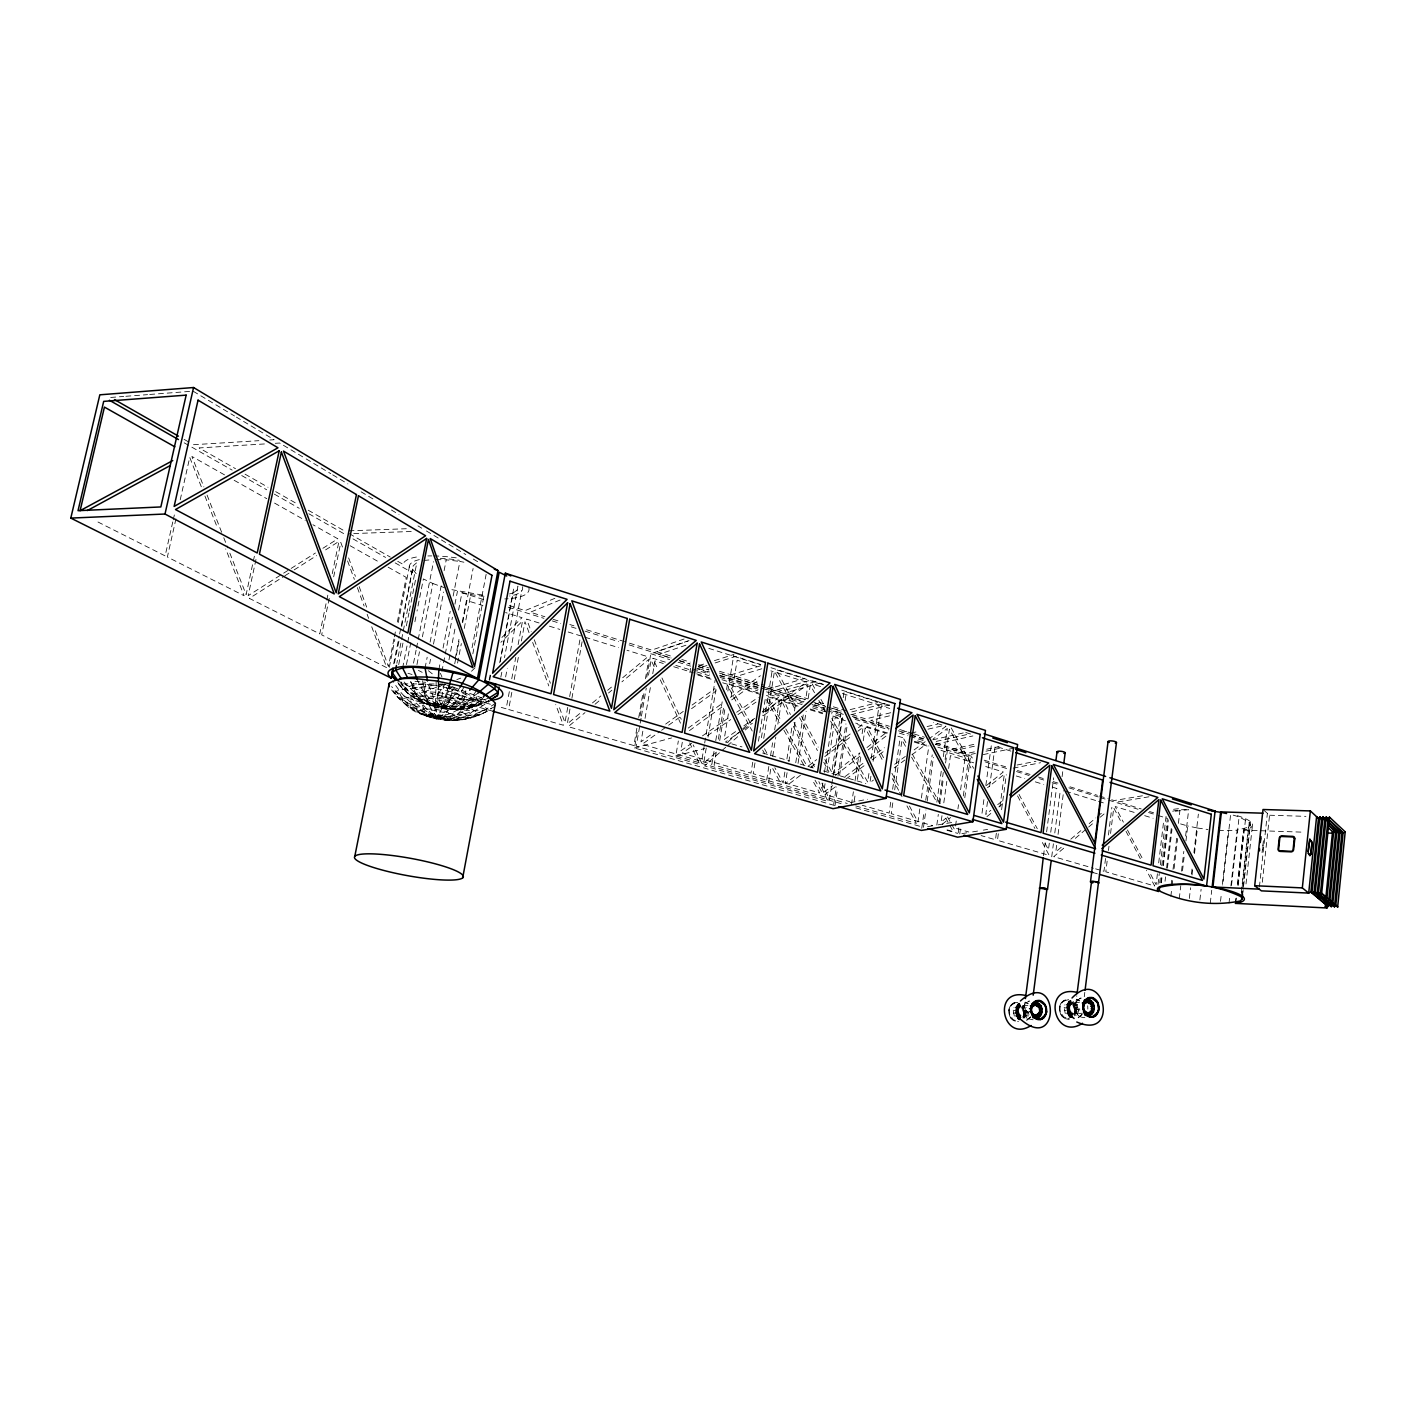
<?xml version="1.0" encoding="UTF-8"?>
<svg xmlns="http://www.w3.org/2000/svg" width="1416" height="1416" viewBox="0 0 1416 1416"><rect width="100%" height="100%" fill="white"/><g stroke="black" fill="none" stroke-linecap="round" stroke-linejoin="round"><path stroke-width="0.75" stroke-dasharray="5 3.75" d="M401.702 626.562L413.189 565.798L416.853 562.612L396.852 663.29M438.341 682.3L438.907 698.761L441.951 708.301C457.634 711.558 474.767 708.62 488.715 700.796M439.403 684.335L437.296 695.15L437.579 706.531L438.323 707.841L443.438 708.797C450.624 704.389 451.492 694.371 452.996 686.884M436.128 680.866C436.305 693.451 433.172 707.699 439.314 719.24C455.209 722.443 472.501 719.487 486.555 711.452L486.962 708.69C462.395 690.654 424.393 682.477 395.188 691.521L395.223 694.371C406.764 707.911 423.154 717.204 440.801 719.7L444.341 716.567L448.341 708.425L434.694 705.876L435.685 718.744C452.854 721.806 471.085 720.125 486.555 711.452M1259.408 886.982L1267.391 813.333M1262.329 882.203L1269.568 815.227L1263.001 809.51M1241.089 896.717L1249.266 822.377L1239.106 816.89L1230.628 814.395L1222.698 885.053M1242.274 896.151L1250.47 821.722M1242.611 894.646L1250.275 824.979L1249.266 822.377M1246.009 883.938L1252.47 825.139M1263.426 840.715L1262.045 852.644M1263.143 844.91L1262.311 851.936M1229 903.249L1229.955 894.646M1230.911 886.044L1237.142 830.13L1248.452 827.21L1250.275 824.979M1231.513 885.283L1239.106 816.89M1235.336 903.373L1236.044 896.912M1237.478 883.991L1243.443 830.13A44.409 10.071 6.5 0 0 1234.132 814.749M1235.849 902.381L1236.327 898.063M1237.743 885.106L1243.956 828.98M1238.203 885.442L1245.478 819.634M1241.283 892.257L1248.452 827.21M1210.273 903.107L1211.724 890.275M1220.521 901.355L1221.477 892.788M1222.433 884.204L1228.451 830.608L1237.142 830.13M1199.883 899.974L1201.104 889.301M1181.528 871.159L1183.829 851.388M1185.617 836.024L1188.679 809.669L1173.28 811.474M1179.263 898.611L1180.767 885.797M1182.502 870.84L1184.484 853.742M1185.971 840.927L1187.723 825.971L1179.369 823.563M1191.44 873.991L1192.183 867.583M1193.918 852.609L1198.361 814.111M1189.334 898.452L1190.555 887.779M1192.042 874.964L1193.015 866.433M1194.502 853.618L1197.44 828.006L1187.723 825.971M1158.005 884.292L1159.297 873.477M1160.323 864.822L1166.218 815.067M1159.722 882.929L1160.447 876.15M1161.757 865.707L1167.368 818.36L1156.89 815.12M1160.855 882.788L1161.633 876.274M1162.925 865.424L1168.306 819.829M1161.315 882.805L1162.093 876.345M1163.35 865.565L1168.448 822.501M1165.049 881.248L1165.563 876.893M1166.589 868.167L1171.475 826.732M1167.421 868.114L1171.97 829.493M1171.227 884.646L1171.74 880.274M1173.032 869.336L1176.873 836.502M1178.413 823.369L1179.953 810.235M1170.855 896.328L1171.846 887.761M1172.112 885.62L1172.855 879.194M1174.112 868.504L1177.616 838.538M1157.403 873.796L1156.111 884.681L1149.969 872.964M1158.695 862.893L1163.616 821.51M1079.877 1010.05L1075.151 1008.9L1076.797 995.767M1084.267 996.74L1084.798 992.368M1105.542 858.468L1103.949 871.265L1095.577 868.84M1108.445 835.033L1111.879 807.315M1107.135 861.158L1105.825 871.813L1154.659 885.991L1146.482 870.38M1108.463 850.503L1108.994 846.237M1110.569 833.458L1113.737 807.881L1121.932 823.51M1043.504 855.707L1045.203 842.715M1046.619 831.9L1053.663 777.773M1028.388 1012.652L1023.733 1011.537L1025.149 1000.723M1049.309 843.175L1048.46 849.759L1043.38 840.201M1050.743 832.219L1056.442 788.393M1051.716 856.804L1053.398 843.812M1054.796 832.98L1060.124 791.845M1062.088 776.676L1062.938 770.18M1056.637 845.334L1055.787 851.901L1062.478 846.237M1058.053 834.396L1063.717 790.641M996.351 833.192L995.466 839.759L981.129 835.582M999.908 806.943L1004.351 774.145L987.554 787.685M998.333 833.776L997.448 840.325L1049.185 855.352L1041.025 840.007M1001.59 809.722L1006.316 774.747M982.014 813.244L984.085 798.27M985.837 785.42L991.696 742.621M987.518 801.598L985.784 814.395L990.881 810.235M989.572 786.659L995.112 746.126L1011.608 751.33M955.535 825.988L956.437 819.599M957.924 808.943L958.508 804.695M960.597 789.774L965.057 757.808L939.693 749.949M958.19 832.838L959.092 826.342M963.322 795.969L969.057 754.763L975.394 753.436M959.747 833.971L960.632 827.581M964.792 797.757L970.403 757.277M936.861 802.164L941.463 769.667M943.304 756.657L947.304 728.479L933.144 739.01M938.985 802.801L943.268 772.463M945.109 759.472L949.41 729.151L971.872 769.631M936.808 825.103L938.312 814.395M939.835 803.686L943.463 777.986M945.587 762.994L947.41 750.144L975.005 744.161M941.994 815.687L941.074 822.112L946.118 818.041M943.799 802.819L946.826 781.366M948.632 768.499L950.455 755.631L973.695 762.817M919.834 808.89L917.957 821.953L908.576 804.43M921.391 798.005L928.878 745.772M921.745 828.271L924.205 810.996M925.745 800.199L932.224 754.852M923.48 827.351L925.976 809.864M927.215 801.12L933.463 757.401M890.717 802.235L889.142 813.067L862.22 805.279M892.629 789.243L899.921 739.382M892.806 802.854L891.23 813.687L932.595 825.652M894.7 789.845L901.992 740.037L906.258 747.666M868.946 773.472L867.672 782.021L831.794 718.567M871.176 758.516L879.124 705.115L841.493 693.221M870.893 776.287L869.937 782.676L873.477 780.057M873.106 761.33L881.371 705.823L889.708 708.46M851.441 804.677L853.388 791.774M854.999 781.03L859.211 753.064M862.114 733.718L863.087 727.258L857.866 731.258M854.202 800.996L855.494 792.394M857.423 779.49L861.3 753.701M863.229 740.798L865.158 727.913L882.929 761.047M842.52 717.558L834.077 772.977L860.025 752.905M845.122 700.513L846.432 691.981L889.425 705.611M833.688 804.359L836.343 786.96M837.989 776.092L845.936 723.877M834.998 805.598L837.617 788.411M839.564 775.508L847.405 723.93M822.838 783.048L821.528 791.579L815.014 780.181M824.466 772.375L832.98 716.921M825.05 783.685L823.74 792.217L832.661 785.668M827.015 770.906L835.175 717.593L845.405 720.762M840.927 712.602L831.812 772.322L824.484 758.781M843.21 697.681L844.184 691.274M831.44 786.5L829.457 799.544L821.28 781.738M831.776 784.322L842.042 716.974L831.528 713.717M784.871 772.056L783.154 782.96L774.835 767.72M786.924 758.976L792.075 726.266M794.482 710.991L795.509 704.46L766.463 695.451M787.084 772.693L785.367 783.597L795.81 775.614M788.8 761.808L795.314 720.39M795.757 762.764L803.244 714.938M798.04 763.436L806.182 711.275M808.235 698.247L810.271 685.202L814.536 692.76M768.835 766.445L766.109 783.614L704.584 765.914L725.735 747.241M770.552 755.702L772.605 742.816M774.658 729.93L779.437 699.876L763.171 714.23M770.693 769.224L768.304 784.252L827.935 801.421L818.855 781.632M772.729 756.356L775.809 737.028M777.844 724.16L781.597 700.548L787.969 714.39M752.746 762.233L750.993 773.101L682.14 753.17L692.955 745.701M754.976 762.888L753.224 773.738L819.74 792.995L812.129 779.667M758.463 741.205L762.64 715.168M762.994 712.991L765.419 697.805L779.543 722.549M761.401 737.718L772.198 670.458M763.72 738.409L774.481 671.184L795.438 709.929M728.373 713.841L724.142 739.577L736.692 730.833M731.187 696.672L737.17 660.21L760.321 667.538M704.336 745.205L701.433 762.605L693.167 744.887M704.69 743.028L715.168 679.892M706.23 748.037L703.699 763.259L716.726 751.79M708.035 737.152L715.965 689.291M714 751.436L711.859 764.375L642.209 744.25L659.821 731.559M715.77 740.639L722.178 701.823M716.248 752.091L714.124 765.029L781.402 784.464L772.039 767.295M718.39 739.152L724.072 704.655M726.55 689.557L727.258 685.255L752.25 731.045M719.717 740.568L725.381 706.124M727.859 691.043L733.877 654.44L713.275 661.024M841.069 803.598L675.804 755.949L678.335 740.975M689.875 672.529L690.601 668.246M682.3 742.25L680.848 750.799L691.645 743.347M834.29 805.403L634.492 748.002L637.837 728.709M640.067 715.859L644.51 690.141M646.74 677.29L650.811 653.732L687.999 641.112M641.059 718.248L636.209 746.232L699.805 764.534L689.698 742.869M641.43 716.089L646.262 688.105M648.493 675.202L651.095 660.121L655.697 669.98M642.829 731.187L640.988 741.842L653.325 732.957M645.041 718.408L650.546 686.459M652.758 673.68L654.953 660.9L663.308 663.485M636.864 728.32L633.872 745.559L568.205 726.656L584.985 712.637M638.722 717.558L642.829 693.875M645.43 678.795L648.793 659.413L621.925 681.822M567.727 707.38L564.984 722.567L558.842 706M569.675 696.548L580.241 638.032M569.975 709.009L567.285 723.912L580.719 712.708M571.887 698.354L582.649 638.722M509.335 691.645L506.131 708.779L497.795 706.389M511.742 678.813L515.743 657.396M518.132 644.545L522.539 620.987L500.892 642.315M511.813 692.371L508.627 709.505L563.391 725.258L555.709 704.566M514.22 679.538L518.999 653.856M521.389 641.023L524.982 621.748L529.602 634.173M499.724 662.812L514.185 585.976M500.22 661.573L513.123 592.985L517.265 589.994L517.92 586.153L504.485 657.644M500.821 677.131L501.884 671.874M505.636 676.954L507.247 668.334M510.468 651.095L521.778 590.773M441.951 708.301C453.97 710.903 467.245 709.416 476.112 699.964L476.944 695.628M489.157 679.91L490.379 673.467M489.706 680.3L490.927 673.91M472.059 647.802L486.13 574.347M417.401 679.68C423.384 696.938 449.385 722.691 464.129 699.345L465.793 690.672M472.838 653.838L484.024 595.34L451.916 589.693M492.874 711.239L441.845 696.619L443.934 685.804M448.961 659.838L455.244 627.394M458.589 610.084L461.952 592.773L472.413 594.808A57.171 15.93 11.5 0 0 484.431 596.295M455.191 658.883L458.961 639.395M462.289 622.084L466.466 600.437L482.927 605.535M454.731 663.75L455.987 657.254M456.412 655.095L459.333 639.926M462.678 622.615L473.103 568.489M457.58 663.077L461.333 643.59M464.253 628.438L470.926 593.782M449.491 684.406L444.093 699.734L439.349 707.823C430.446 708.23 425.384 699.61 424.163 691.858L425.844 683.167M429.668 663.644L430.517 659.307M433.491 644.121L443.668 592.03M438.836 669.715L440.535 661.06M443.049 648.068L450.217 611.234M453.155 596.083L459.899 561.426L463.899 562.205M441.916 671.326L444.854 656.174M445.279 653.997L452.43 617.181M454.943 604.19L457.474 591.18M413.525 663.148L416.092 650.192M416.516 648.032L417.791 641.554M418.216 639.395L433.526 561.656M439.349 707.823C427.544 706.566 416.534 699.486 412.339 688.017L413.596 681.609M416.959 664.547L419.472 651.767M422.411 636.828L432.889 583.516L423.384 578.949L417.03 611.057M425.048 668.033L427.172 657.219M430.128 642.067L441.155 585.799M444.111 570.648L446.235 559.833L459.899 561.426M398.692 664.617L402.958 643.112M406.374 625.89L408.941 612.986M409.366 610.845L415.773 578.56M402.622 668.033L407.312 644.369M407.737 642.227L409.012 635.766M406.445 664.6L411.525 638.899M414.906 621.766L416.605 613.199M393.949 638.97L388.444 666.564L374.178 627.607M394.374 636.846L395.648 630.474M397.347 621.978L406.233 577.392L387.524 566.825M389.311 667.29L394.834 639.59M398.232 622.527L409.72 564.966M393.683 663.821L399.188 636.12M399.613 633.996L413.189 565.798M394.409 663.184L398.923 641.147M327.804 595.18L319.768 633.89L249.358 598.366L282.952 577.002M332.247 573.675L338.937 541.408L324.016 550.895M329.238 598.313L321.68 634.846L386.727 667.679L371.665 626.615M333.68 576.825L340.796 542.452L343.061 548.611M254.384 556.24L246.119 594.596L228.578 549.904M255.977 559.462L248.189 595.658L281.802 574.33M172.77 521.938L165.123 555.886L95.138 520.575M173.248 519.814L174.681 513.442M175.938 518.858L167.371 557.019L244.101 595.729L225.71 548.93M180.221 499.795L189.744 457.386L201.745 487.9M450.394 683.556L443.456 705.593L436.712 718.762C417.738 714.425 400.25 703.186 389.311 686.672M1023.095 1017.254L1024.016 1010.227L1022.706 1006.776M1075.93 1013.608L1076.673 1007.679L1073.806 1002.687L1073.151 1004.245L1075.346 1008.015L1074.779 1012.546L1075.93 1013.608L1074.195 1015.838M1074.302 1014.883L1075.222 1007.502L1071.629 1001.218M1065.274 1013.591L1064.106 1007.572L1064.974 1004.723M1022.087 1007.006L1024.246 1010.67L1023.68 1015.06L1024.812 1016.104L1023.095 1018.263M1023.325 1017.325L1024.405 1013.856L1023.025 1006.723M1024.812 1016.104L1025.556 1010.351L1022.741 1005.484M1014.316 1016.086L1013.183 1010.245L1014.051 1007.484M1033.061 1019.803L1027.025 1018.476L1024.777 1015.785L1023.325 1008.475L1024.405 1005.041A10.178 8.089 85.6 0 1 1029.308 1000.97M1027.113 1018.334C1022.547 1014.422 1022.122 1006.67 1026.582 1002.493L1029.343 1001.147M464.041 687.025C456.943 699.115 449.385 715.239 434.216 718.142C423.154 716.691 413.631 709.292 409.684 698.778L392.993 690.548C404.392 707.628 428.039 708.478 446.305 713.08C461.244 714.478 478.732 718.815 491.547 708.442M1023.485 1006.935L1024.423 1005.395M460.2 687.114C454.501 695.521 447.686 705.611 436.854 707.204C421.809 703.504 407.861 695.592 397.949 683.45C406.799 693.008 417.437 701.54 430.34 704.726M397.436 680.724L412.339 688.017L437.296 695.15L445.013 684.034L464.129 699.345L486.077 699.522C476.555 706.85 464.377 710.584 452.412 708.85M1081.966 1014.405L1077.187 1018.529M1030.547 1016.883L1025.857 1021.042M1023.733 1011.537L1028.175 1011.626M1082.09 1014.511L1077.222 1018.688M1030.671 1016.989L1025.821 1020.865M1074.549 1013.413L1076.178 1008.103L1072.797 1004.015M1023.396 1015.909L1025.007 1010.758L1021.679 1006.776M476.112 691.008C459.404 718.762 424.605 726.408 402.215 701.203L402.215 698.885L391.613 686.601M494.892 706.442C485.122 712.744 472.555 710.212 461.581 710.071L453.828 717.753L449.81 719.7L434.96 717.399L427.703 715.593L425.119 712.407L421.526 702.584L409.684 698.778M1075.151 1008.9L1079.824 1008.971M1074.532 1005.891L1075.576 1004.829M1023.449 1008.599L1024.476 1007.572M454.501 688.017L449.863 692.583L495.724 705.788M471.51 671.255L476.148 666.688M449.35 689.185L452.447 686.14M501.919 637.448L522.026 617.677L505.565 612.562M484.307 696.566C468.183 712.921 442.146 723.594 420.18 713.115L410.144 707.026L410.18 705.274L402.215 698.885C426.34 691.61 457.457 698.283 477.829 713.009L477.511 715.257C461.775 720.903 444.907 719.222 428.871 715.93L418.87 711.735L418.906 710.549C431.508 706.92 447.509 710.336 458.182 717.877L458.076 719.027L453.97 720.425L441.827 719.558C425.172 712.071 414.959 695.539 409.932 678.565M727.364 745.807L738.745 735.771M745.259 730.019L751.772 724.284M728.125 741.754L741.152 730.267M742.763 728.833L754.162 718.797M762.304 711.629L778.588 697.292L766.003 693.38M1070.815 839.157L1080.833 830.679M1089.169 823.599L1095.842 817.935M1097.524 816.519L1104.197 810.872M1063.699 848.219L1053.734 856.68L1093.488 868.22M1075.328 838.343L1086.957 828.466M1088.621 827.05L1093.612 822.82M1100.25 817.191L1105.241 812.961M592.472 702.92L600.88 695.929M607.588 690.318L612.632 686.123M622.704 677.733L647.909 656.741L626.969 650.245M595.074 704.23L601.782 698.637M608.491 693.026L611.854 690.229M986.952 816.625L992.05 812.465M998.846 806.908L1003.944 802.748M997.696 804.677L1002.793 800.518M473.581 710.708C446.659 734.993 407.082 706.336 392.816 680.742M986.474 785.508L1003.289 771.968L984.262 766.091M942.224 824.289L950.632 817.51M442.889 684.016L402.622 683.857C415.861 706.141 457.315 710.814 480.095 704.336L480.396 702.035L478.148 699.327L466.554 693.38C449.368 712.921 421.083 707.699 404.923 690.265L404.941 687.893L400.728 683.486M866.946 747.56L885.974 732.833M835.245 775.402L861.211 755.294M868.132 749.931L887.177 735.17M807.987 766.286L816.678 759.631M825.386 752.976L851.476 733.01M858.432 727.7L861.919 725.027L855.707 723.098M800.429 775.26L786.517 785.933L847.264 803.474M810.872 767.26L816.094 763.259M824.802 756.604L850.892 736.603M492.325 699.415L475.546 710.336L456.961 716.496L438.022 717.434L428.251 714.638L434.446 713.965L442.128 715.399L448.076 718.319L445.969 719.611L428.251 714.638L410.18 705.274C428.729 699.805 452.465 704.885 468.165 716.089L467.97 717.806L465.811 719.098C437.155 725.169 410.339 704.779 399.878 679.114M894.7 764.321L905.302 756.445M914.152 749.878L926.524 740.692M928.294 739.382L945.977 726.266L933.48 722.302M894.186 767.932L904.824 760.056M911.904 754.781L926.064 744.267M845.14 776.517L862.964 763.419M870.097 758.18L884.363 747.719M835.422 786.818L824.962 794.5L849.795 801.686M845.883 779.119L865.052 765.029M872.026 759.896L884.239 750.923M688.229 728.09L723.417 702.548M730.461 697.433L760.374 675.715M689.468 730.603L724.673 705.009M731.718 699.893L759.879 679.415M478.059 693.026C462.731 704.867 440.978 710.867 422.853 702.159L412.853 696.07L412.888 694.283L404.941 687.893C424.304 679.751 447.191 688.034 466.554 693.38M661.591 730.284L666.865 726.479M668.635 725.204L680.972 716.319M691.539 708.69L716.213 690.902M665.662 724.089L683.273 711.398M692.088 705.062L714.991 688.583M743.86 725.842L754.622 718.355M763.578 712.124L806.607 682.176L770.835 670.865M741.612 730.762L725.47 742.019L742.002 746.905M743.418 729.505L752.392 723.257M763.153 715.753L808.005 684.494L805.633 699.716L761.454 686.14M707.363 735.736L730.78 719.54M737.984 714.567L756.002 702.106M702.442 735.895L729.452 717.257M736.639 712.283L758.25 697.38M483.546 710.301L469.528 717.947L453.828 717.753L434.553 714.744L409.72 706.814L399.949 694.672M495.423 703.239C479.104 715.257 458.076 720.461 438.022 717.434C427.278 707.876 424.517 692.707 422.322 679.167M284.811 575.816L292.28 571.073M294.156 569.887L316.547 555.638M283.678 573.144L289.271 569.586M291.147 568.418L315.432 553.019M322.901 548.275L337.84 538.806L312.918 524.734M481.617 697.362C466.607 705.911 448.412 708.779 431.544 704.956L421.561 700.761L421.596 699.557C434.146 695.805 450.217 699.256 460.802 706.885L460.678 708.071C437.969 712.46 414.693 695.61 401.047 678.299M1065.752 1000.262L1063.08 1001.608A9.133 7.168 85.4 0 0 1060.212 1011.112L1063.646 1016.971L1069.275 1018.387M1081.063 998.174L1078.249 999.572C1072.726 1004.599 1074.443 1015.166 1081.736 1017.502M1014.953 1003.148L1012.316 1004.44A8.868 7.062 85.7 0 0 1009.466 1013.679L1012.829 1019.361L1015.538 1020.724M1065.487 999.855C1056.991 1002.528 1057.894 1016.44 1066.159 1018.847L1069.222 1018.883M1014.706 1002.74C1004.935 1005.537 1008.157 1022.954 1018.476 1021.378M489.529 697.734L470.767 705.115L460.802 706.885L440.677 706.442L430.924 703.646L437.119 702.938L444.783 704.371L450.713 707.327L448.589 708.655L430.924 703.646L412.888 694.283C431.349 688.636 455.209 693.769 470.767 705.115L470.555 706.867L468.395 708.177C445.686 712.637 422.481 701.026 410.41 681.716M554.86 598.349L525.141 610.579L508.309 605.322M560.134 600.012L530.327 612.208L544.877 616.739M424.163 691.858L445.013 684.034L450.908 697.716L464.129 699.345M456.837 679.591L460.784 678.105M684.087 639.023L651.696 650.103L624.385 641.572M689.061 640.581L656.582 651.625L673.361 656.865M685.946 645.2L658.705 654.387L671.219 658.281M698.849 665.609L705.026 663.644M706.973 665.52L696.778 668.759L709.15 672.618M715.133 662.936L735.541 656.475L760.746 664.476M760.534 665.803L727.594 675.857L719.24 673.255M761.808 668.759L732.904 677.503L760.321 686.052M766.941 689.327L804.854 678.459L769.154 667.131M815.368 681.627L782.464 690.92L765.684 685.68M820.006 683.096L787.03 692.353L808.076 698.92M634.492 748.002L671.591 737.948M509.495 593.959L513.123 592.985M850.184 709.646L877.637 702.584M675.804 755.949L704.602 748.568M851.83 711.912L885.69 703.256M850.786 714.797L890.168 704.796M1075.346 1008.015L1076.673 1007.679M890.753 712.708L865.778 718.921L851.016 714.319M1024.246 1010.67L1025.556 1010.351M889.496 715.841L870.734 720.461L889.354 726.266M901.673 732.497L908.028 731.01M927.073 726.55L937.658 724.072M911.054 733.116L919.55 731.134M928.029 729.169L942.879 725.718M932.772 739.807L964.792 732.603M936.224 741.418L968.332 734.231M935.339 744.285L972.88 735.948M974.35 746.25L953.711 750.71L974.031 757.011M974.314 751.861L968.137 753.17L935.427 742.993M986.704 749.223L999.094 746.604M985.943 751.206L1002.847 747.63M983.253 754.586L1015.361 747.86M1064.23 1010.67L1065.929 1010.316M1013.29 1013.254L1014.953 1012.9M1017.06 765.029L1035.999 761.259M1013.237 768.127L1040.618 762.711M850.149 802.642L856.627 801.368M858.786 800.943L867.442 799.244M927.657 826.643L936.011 825.209M938.1 824.855L952.72 822.342M1142.429 795.792L1114.162 800.536L1107.861 798.571M1148.96 796.801L1118.481 801.881L1141.225 808.943M961.889 833.635L970.473 832.219M972.615 831.882L981.182 830.484M983.323 830.13L987.607 829.422M412.339 688.017L442.836 684.3M423.933 560.453L431.951 559.692M110.713 397.454L123.723 396.462M125.882 396.285L147.547 394.639M149.724 394.462L193.054 391.152L234.543 416.003M193.496 444.712L258.88 440.677M269.783 440.004L274.138 439.721L236.419 417.136M264.42 443.951L199.125 447.934L235.499 468.696M275.288 443.296L279.642 443.031L304.281 457.793M1023.91 1005.537L1027.874 1005.325M1079.435 1002.493L1073.116 1002.829A5.434 4.266 85.4 0 1 1077.806 1007.891A5.434 4.266 85.4 0 1 1074.018 1013.661L1082.443 1013.254M1028.724 1015.856L1022.777 1016.157A5.275 4.195 85.6 0 0 1026.547 1011.236A5.275 4.195 85.6 0 0 1023.025 1005.732M349.009 530.823L406.304 528.734M353.77 533.549L413.189 531.425M1017.856 1002.563L1014.776 1002.581C1006.44 1005.148 1007.112 1018.847 1015.307 1021.184M1068.691 999.661L1062.708 1001.13C1056.301 1006.688 1060.106 1020.299 1069.381 1019.06M1084.886 1017.396C1077.063 1018.547 1072.885 1008.475 1076.16 1002.298A10.496 8.213 85.3 0 1 1081.01 997.997M1218.503 830.395L1228.451 830.608M436.004 559.568L446.235 559.833M1269.568 815.227L1305.924 816.359M1243.443 830.13L1304.189 832.219M414.994 681.379L425.72 682.335M445.102 707.947L461.581 710.071M1197.44 828.006L1207.937 829.51M437.296 695.15L450.908 697.716M441.845 696.619L452.447 698.619A57.791 13.576 11 0 0 485.936 700.867M1013.183 1010.245L1014.883 1010.617M1064.106 1007.572L1065.841 1007.944M421.526 702.584L437.579 706.531M1024.334 1012.953L1025.68 1013.343M407.932 673.29L412.056 674.476M947.092 829.847L953.287 831.635L949.021 824.006M947.074 830.307L957.658 833.369M1093.099 872.557L1097.329 873.778M855.653 805.899L916.347 823.422L906.948 805.881M855.884 807.863L921.568 826.802M956.561 828.449L968.845 832.024M1075.434 1010.369L1076.797 1010.776M762.675 753.011L789.544 760.941M800.146 764.074L814.996 768.445M823.475 770.959L865.849 783.473M673.733 666.724L694.583 673.184M696.672 673.839L711.275 678.352M758.162 692.884L729.098 683.875L751.967 725.806M810.129 708.991L822.554 712.832M832.927 716.053L843.281 719.257M887.549 732.975L866.875 726.567L883.549 757.719M897.868 736.178L906.151 738.727M914.417 741.294L924.754 744.497M697.929 675.096L712.372 679.574M722.673 682.76L761.843 694.884M798.111 706.124L767.348 696.601L781.437 721.293M810.412 709.929L822.731 713.735M857.689 724.567L886.345 733.435M914.329 742.108L927.02 746.037M1016.316 775.986L1024.759 778.605M1035.308 781.862L1043.769 784.464M1052.212 787.084L1060.071 789.509M1065.752 791.261L1096.515 800.766M1098.568 801.403L1106.763 803.934M1134.145 812.395L1115.188 806.536L1123.366 822.165M1144.659 815.651L1153.084 818.253M461.952 592.773L485.069 599.995M508.202 607.199L543.939 618.332M552.346 620.951L560.754 623.589M571.268 626.863L577.073 628.669M584.967 631.129L618.58 641.607M629.093 644.882L671.113 657.98M679.521 660.599L690.017 663.874M698.424 666.494L708.92 669.768M719.434 673.043L759.348 685.486M813.97 702.531L824.484 705.805M832.874 708.425L841.281 711.044M679.574 660.883L690.017 664.139M698.354 666.741L708.797 669.998M762.428 686.707L804.607 699.858M815.156 703.15L825.705 706.425M827.811 707.097L840.467 711.027M899.691 729.488L912.099 733.364M914.17 734.001L924.506 737.223M650.811 653.732L669.697 659.608M678.087 662.21L690.672 666.139M699.079 668.741L709.558 672.016M720.054 675.273L759.914 687.698M762.02 688.335L803.987 701.398M814.483 704.672L824.962 707.929M827.068 708.584L841.759 713.168M852.255 716.425L887.92 727.523M898.417 730.798L908.895 734.054M911.001 734.709L923.586 738.639M719.47 675.821L758.657 688.017M803.704 702.017L770.339 691.645L810.465 680.229L822.979 684.193M812.041 704.619L824.555 708.513M832.891 711.097L843.317 714.337M853.742 717.593L889.177 728.603M910.913 735.364L923.161 739.187M692.707 668.901L709.593 674.14M720.142 677.414L758.109 689.22M766.552 691.84L802.412 702.991M812.961 706.265L825.616 710.195M827.723 710.85L842.485 715.434M855.14 719.363L888.894 729.86M899.443 733.134L907.886 735.754M909.992 736.409L924.754 740.993M935.303 744.285L969.057 754.763M984.191 760.18L1006.546 767.118M1017.431 770.499L1030.052 774.41M1038.459 777.03L1044.778 778.995M1053.185 781.597L1059.487 783.561M1070 786.818L1097.347 795.314M1099.436 795.969L1105.754 797.934M1149.509 811.51L1153.633 812.802M539.071 622.969L526.61 619.093L531.212 631.518M549.461 626.191L559.851 629.412M568.17 631.996L580.649 635.855M585.127 637.253L618.597 647.643M665.325 662.139L652.776 658.245L657.36 668.087M675.786 665.378L694.619 671.219M696.707 671.874L709.257 675.768M721.965 679.715L757.613 690.778M802.093 704.584L783.154 698.707L790.411 714.514M812.607 707.841L829.422 713.062M917.568 740.887L925.692 743.4M937.888 747.188L972.544 757.932M985.111 761.843L1008.157 768.976M1016.529 771.578L1029.096 775.472M1039.574 778.729L1043.769 780.021M1052.141 782.623L1058.425 784.57M1068.903 787.827L1098.232 796.925M1100.321 797.58L1138.039 809.262M1148.518 812.519L1154.801 814.466M553.178 619.341L561.497 621.925M569.798 624.527L573.958 625.819M586.56 629.766L622.279 640.917M681.751 659.484L690.141 662.104M698.53 664.724L709.027 667.998M719.523 671.273L763.578 685.025M818.607 702.194L824.909 704.177M833.334 706.796L845.954 710.744M841.759 690.158L889.761 705.38M708.814 648.369L760.569 664.777M823.634 684.76L776.357 669.768L796.235 706.531M820.59 686.601L812.218 683.963L815.474 689.716M965.765 732.514L974.066 735.152M432.889 583.516L444.518 587.693M453.226 687.132L481.971 697.964M418.393 670.388L422.198 672.335M446.96 685.025L476.112 699.964M1025.166 1002.121L1028.122 1003.643M1076.461 999.2L1079.47 1000.776M1025.219 1002.298L1028.034 1003.785M1076.514 999.377L1079.381 1000.917M224.542 474.873L191.903 456.448L203.869 486.927M234.153 480.29L266.792 498.697M274.58 503.105L305.254 520.415M350.106 545.726L380.054 562.612M184.08 439.349L189.726 442.571M245.056 474.165L268.031 487.263M275.678 491.635L296.74 503.654M308.228 510.22L344.584 530.982M349.363 533.708L390.285 557.072M397.737 561.32L403.312 564.506L403.312 563.48A63.685 17.753 11.5 0 1 419.579 556.559M184.204 442.836L189.956 446.111M191.886 447.191L232.153 470.112M241.747 475.581L266.668 489.759M274.332 494.131L299.272 508.309M308.865 513.778L345.292 534.505M352.973 538.876L385.577 557.426M395.153 562.895L412.41 572.719L409.684 569.214A57.171 15.93 11.5 0 1 421.136 559.267M306.175 458.926L330.795 473.67M332.689 474.82L347.858 483.9M361.115 491.83L374.373 499.777M391.418 510.008L399.011 514.539M417.95 525.885L421.738 528.168M426.393 530.947L465.811 554.576M473.333 559.072L478.962 562.453M428.375 670.706L433.367 674.706M1021.697 1007.608L1023.662 1012.794M1072.744 1004.864L1074.762 1010.21M413.136 569.763L416.623 574.259M397.843 682.53C410.038 696.867 431.597 698.07 448.89 702.336C461.97 703.31 477.033 707.38 489.104 700.548C474.201 707.929 456.908 709.859 440.677 706.442L433.862 698.141L428.499 685.008M1023.803 1016.635L1024.848 1018.104M1074.974 1014.157L1076.054 1015.661M785.774 728.886L807.439 766.888M783.898 730.178L804.536 766.339M820.926 699.345L825.263 707.026M818.82 700.318L825.227 711.664M830.572 721.098L864.787 781.579M903.762 738.833L905.904 742.639M912.293 754.073L940.012 803.598M947.481 816.926L950.685 822.643M951.747 824.537L954.95 830.254M911.603 757.206L936.188 801.102M945.817 818.289L947.941 822.094M951.216 727.913L973.624 768.322M764.445 748.657L767.56 754.374M762.675 750.108L764.746 753.932M801.474 716.213L818.2 747.17M799.633 717.682L817.457 750.604M823.74 762.233L828.98 771.932M892.328 778.588L898.594 790.287M899.638 792.234L902.771 798.075M891.903 773.278L899.195 786.907M1019.024 794.376L1037.291 828.749M1017.538 795.863L1034.901 828.484M1127.472 829.988L1142.801 859.282M1126.021 831.316L1140.34 858.662M661.962 677.945L681.238 719.293M660.298 679.822L680.512 723.169M794.057 722.425L814.926 767.897M793.42 726.266L812.483 767.791M440.394 673.29L441.934 676.883M207.055 495.051L222.985 535.69M223.781 537.726L227.781 547.868M204.931 496.043L216.931 526.557M1073.629 1004.015L1075.08 1011.29M532.664 642.457L548.806 685.928M1027.91 1011.75L1028.954 1014.546M534.292 639.784L550.399 683.238M348.637 557.904L355.398 576.347M359.151 586.613L366.656 607.11M347.575 560.931L354.354 579.392M357.363 587.605L364.142 606.083M367.151 614.296L368.656 618.403M1087.718 1005.767L1087.842 1009.095M1172.678 811.209A44.392 10.071 6.5 0 1 1187.688 809.439M1173.545 809.315A48.799 11.062 6.5 0 1 1179.085 808.66M1073.523 1004.263A9.133 7.168 85.4 0 1 1074.886 1011.183M1022.6 1007.024A8.868 7.062 85.7 0 1 1022.936 1017.007M522.504 586.684A57.171 15.93 11.5 0 1 509.583 596.012M528.858 587.693A63.702 17.753 11.5 0 1 504.751 598.915M440.323 558.329A57.171 15.93 11.5 0 1 459.457 560.293M427.88 555.957A63.685 17.753 11.5 0 1 431.809 555.904M433.862 555.922A63.685 17.753 11.5 0 1 458.749 558.223M1073.257 1001.342L1072.903 1003.218L1074.638 1004.174L1075.594 1002.581L1073.257 1001.342M1078.585 1010.67L1077.788 1013.52L1076.266 1012.475L1076.921 1010.298L1078.585 1010.67M1027.361 1013.237L1026.565 1016.015L1025.078 1014.989L1025.733 1012.883L1027.361 1013.237M1077.417 1004.74L1076.018 1005.803L1076.833 1007.944L1078.532 1007.59L1077.417 1004.74M1026.228 1007.484L1024.848 1008.528L1025.644 1010.599L1027.308 1010.245L1026.228 1007.484"/><path stroke-width="1.5" d="M438.341 682.3L438.836 669.715C423.667 668.777 405.578 663.431 391.984 672.352L392.037 675.751L395.577 680.37M1312.013 842.856L1310.897 853.813M1082.939 1008.67L1084.745 1002.44L1084.037 1000.829L1088.869 999.696C1096.816 1001.855 1095.913 1016.529 1086.922 1015.396L1087.028 1013.502L1083.683 1010.9M1034.972 1016.033L1034.848 1017.856L1040.689 1019.449C1049.168 1016.847 1048.229 1003.148 1040.07 1000.687C1030.76 999.324 1028.175 1013.148 1034.795 1017.998C1043.627 1018.936 1044.689 1004.776 1036.813 1002.617L1032.052 1003.732L1032.76 1005.289L1030.883 1009.024L1031.698 1013.502L1036.866 1016.015C1041.999 1014.352 1041.486 1005.98 1036.459 1004.457L1032.76 1005.289M1308.154 851.706L1309.818 839.015L1311.853 842.591M1259.461 848.538L1259.55 850.839M1325.836 897.779L1332.58 831.44L1333.607 832.626L1326.969 898.045M1263.019 813.191L1221.406 811.917L1212.928 886.982A44.728 8.797 6.8 0 1 1235.336 903.373L1326.969 907.975L1327.412 903.585M1328.774 900.08L1335.73 831.546L1327.765 824.165M1329.907 900.381L1336.757 832.732L1335.73 831.546L1333.607 832.626L1327.553 827.033M1337.66 906.966L1345.2 831.865L1329.447 817.085L1328.084 818.944L1320.579 892.416L1337.66 906.966L1320.579 892.416L1318.385 893.549L1317.34 892.275L1324.88 818.837L1326.226 816.997L1343.076 832.944L1335.819 905.054L1334.474 906.806L1318.385 893.549L1326.226 816.997L1328.084 818.944M1321.659 818.731L1319.818 816.784L1318.455 818.643L1310.88 891.956L1328.137 906.505L1329.465 904.736L1314.101 892.115L1321.659 818.731L1323.022 816.89L1339.925 832.838L1332.651 904.895L1331.305 906.647L1314.101 892.115L1311.924 893.248L1319.818 816.784L1322.987 819.74M1321.624 893.708L1329.447 817.085M1318.455 818.643L1316.597 816.696L1308.703 893.089L1302.331 887.903L1310.349 810.925L1263.001 809.51L1254.7 885.708L1261.39 890.859L1308.703 893.089L1310.88 891.956L1328.137 906.505M1308.189 851.441L1309.747 839.617L1311.818 842.042M1242.133 899.001L1241.089 896.717C1216.769 884.947 1186.732 881.23 1160.341 887.142L1158.908 889.124L1160.306 891.407C1184.59 902.806 1214.061 906.399 1240.328 900.93L1242.133 899.001L1242.611 894.646M1260.116 842.396L1260.559 838.307M1260.275 842.538L1261.001 836.697M1212.114 887.283L1220.592 812.288L1211.919 811.032M1099.453 874.38L1158.695 891.531A44.728 8.797 6.8 0 1 1206.556 886.08L1215.087 811.049L1109.861 777.756M1092.904 882.823L1090.479 881.885L1108.073 741.559M1077.063 993.572L1091.541 881.637M1085.081 990.173L1098.444 882.858L1097.365 882.203M1098.427 883.283L1116.481 742.515M1039.751 888.646L1043.22 857.866M1055.929 760.463L1057.044 751.808M1025.414 998.563L1039.787 888.275L1047.504 889.283L1045.822 889.549L1046.973 889.213L1046.017 888.593M1033.202 995.183L1046.937 889.16L1041.45 887.761M1047.504 889.283L1051.15 861.14M1063.77 763.684L1065.168 752.852M927.923 828.625L957.588 837.192L1006.21 829.334L1017.608 744.515L983.996 733.842M838.538 806.624L921.427 830.431L972.88 821.722L985.465 730.408L899.549 703.044M492.874 711.239L833.033 808.678L885.974 798.394L900.505 699.469L505.317 573.215L484.909 680.901L492.396 684.247A57.791 13.576 11 0 1 492.095 700.247M438.836 669.715C458.943 674.459 483.21 676.423 497.972 692.3L497.423 695.575L493.352 698.017M1310.72 853.937L1309.889 855.76L1308.172 852.821M1310.809 854.45L1311.995 842.166M495.706 684.158L494.892 688.424L483.352 696.371M462.678 877.867A55.312 8.797 10.3 0 0 389.276 855.158A55.312 8.797 10.3 0 0 374.691 867.866A55.312 8.797 10.3 0 0 462.678 877.867L495.423 703.239C480.466 687.521 456.271 685.61 436.128 680.866C420.959 679.928 402.905 674.565 389.241 683.326L354.779 856.397M499.051 686.955L497.423 695.575L490.255 699.876M391.418 678.264L388.55 675.184A57.791 13.576 11 0 1 410.746 666.334A57.791 13.576 11 0 1 468.059 675.326L477.457 678.476L497.99 570.577L193.567 387.524L99.828 394.816L70.8 518.097L391.418 678.264L393.135 669.644M1085.098 1015.484L1085.453 1013.591L1083.647 1012.635M1087.028 1013.502L1088.957 1013.502C1094.179 1011.732 1093.612 1003.183 1088.497 1001.59L1088.869 999.696M1033.131 1017.945L1033.485 1016.104M1036.459 1004.457L1036.813 1002.617M1018.476 1019.378L1018.83 1017.555L1017.06 1016.653M396.427 665.432L395.577 669.715L401.047 678.299C430.606 674.388 465.846 678.83 489.529 697.734L497.972 692.3M392.834 668.087L391.984 672.352L397.931 680.547L401.047 678.299M70.8 518.097L164.999 514.026L193.567 387.524M1067.328 1007.873L1067.912 1005.679L1066.761 1004.634M1016.281 1010.528L1016.865 1008.404L1015.732 1007.378M1310.632 854.432L1309.942 855.229L1308.242 853.299M1040.353 1011.838L1039.556 1014.635L1038.424 1013.591M453.067 672.405L449.491 684.406M1039.114 1012.369L1035.928 1018.511L1038.99 1012.334M1088.798 1002.617L1089.382 1001.041M1037.415 1003.926L1036.813 1005.466L1034.99 1004.546M1085.222 1012.564L1084.497 1014.139L1086.922 1015.396M1032.476 1016.635L1033.184 1015.113M466.696 675.892L460.2 687.114M1090.32 1002.546L1091.205 1000.935M1038.229 1005.378L1039.132 1003.838M1090.479 881.885L1092.125 881.566M1087.754 1015.98L1089.807 1013.254L1087.807 1016.086M1326.296 904.576L1324.969 906.346L1326.969 907.975M1072.018 998.014C1103.967 964.278 1120.428 1041.256 1076.762 1021.998M1020.405 1000.988C1059.08 966.172 1061.363 1054.159 1021.025 1019.662M1039.273 888.168L1041.716 887.903M1039.787 888.275L1040.955 887.903M1038.193 1007.059L1039.22 1006.033L1040.3 1008.829M469.687 690.247L478.732 679.928L499.193 572.223L506.733 576.011M488.343 684.193L478.059 693.026M1067.062 1013.431L1068.16 1012.44L1067.345 1010.227M1015.998 1015.927L1017.077 1014.971L1016.299 1012.812M1102.214 845.228L1157.863 797.42L1110.055 782.358M1101.772 848.733L1158.908 799.58L1151.066 865.194L1102.179 850.733M1010.741 797.19L1049.84 765.277L1041.025 832.626L1005.661 822.165M1009.608 794.96L1048.743 763.029L1015.732 752.639M896.363 724.797L911.939 712.744L897.602 708.212M895.815 728.479L913.125 715.062L901.514 794.942L884.947 790.057M1091.701 1004.192L1093.117 1003.112M1039.61 1006.988L1040.99 1005.944M1088.727 1012.705L1090.249 1011.874M1036.654 1015.254L1038.14 1014.44M87.296 510.574L170.203 465.581M172.752 460.572L80.11 510.68L104.43 407.1L174.841 446.819M1068.16 1004.829L1069.593 1004.068M1017.166 1007.572L1018.6 1006.847M1082.497 1023.29C1053.398 1042.123 1041.733 984.651 1076.426 992.244M1345.2 831.865L1343.076 832.944L1329.589 820.342M1086.426 999.519L1092.055 998.192L1097.064 1002.209A9.257 7.222 85.3 0 1 1097.453 1012.635L1092.798 1016.529L1089.789 1016.529L1086.992 1015.095L1083.541 1009.165A9.257 7.222 85.3 0 1 1086.426 999.519L1086.585 1001.59L1084.745 1002.44M1031.078 1025.503C1002.74 1043.734 991.43 988.067 1025.184 995.377M1071.133 1003.997C1066.549 1005.431 1067.098 1012.865 1071.523 1014.175L1073.062 1014.175M1036.724 1014.511L1033.591 1015.254M1031.751 1006.033L1034.884 1005.307M1020.051 1006.758C1015.538 1008.121 1016.033 1015.414 1020.387 1016.653M1067.735 1004.156L1071.346 1003.307M1016.759 1006.918L1020.334 1006.103M1083.24 1002.528L1085.01 1001.678L1084.479 999.802M1034.724 1005.218C1030.105 1006.51 1030.618 1014.051 1035.078 1015.183M1031.326 1005.378L1033.078 1004.546M1091.028 1006.44L1092.355 1006.103L1091.24 1003.218M1029.627 1011.661L1030.954 1011.343M1092.533 1006.351L1094.232 1005.997M1040.406 1009.077L1042.088 1008.741M1091.718 881.425L1092.887 881.531M1069.505 1016.989L1072 1016.971L1071.788 1015.095L1068.071 1014.175M1018.83 1017.555L1020.724 1017.538M1086.585 1001.59L1088.497 1001.59M1086.833 1002.475L1083.665 1003.201A5.469 4.283 85.3 0 1 1086.869 1002.227C1082.107 1003.625 1082.514 1011.378 1087.134 1012.635L1083.983 1011.909M1328.049 833.033L1332.385 833.192M1092.603 881.407L1093.772 881.566M1254.7 885.708L1302.331 887.903M1212.928 886.982L1259.178 889.142M1093.63 881.442L1094.745 881.672M1042.459 887.832L1043.539 887.938M1094.745 881.548L1095.842 881.726M1095.701 881.814L1096.869 881.938M1220.592 812.288L1226.61 813.545M1040.495 1011.396L1042.194 1011.767M1044.601 888.115L1045.574 888.328M1092.621 1008.741L1094.356 1009.112M1096.586 881.991L1098.993 882.929M1029.521 1008.635L1030.883 1009.024M964.013 835.21L1093.099 872.557M886.434 796.358L972.88 821.722M484.909 680.901L885.974 798.394M974.473 815.528L1001.838 823.616L977.235 779.278M1006.422 827.121L1094.904 853.193M1101.223 855.052L1206.556 886.08M972.42 819.386L1006.21 829.334M1091.117 1008.812L1092.409 1009.201L1091.612 1012.086L1090.462 1011.006M992.811 738.055L1007.342 742.657M1015.148 747.79L1105.648 776.428M982.385 737.771L1013.555 747.63L1003.519 822.183L977.89 776.021M1015.608 749.4L1025.91 752.657M1172.395 798.943L1191.21 804.89M494.29 569.197L497.99 570.577M1092.143 882.611L1091.046 881.956M1017.396 1016.015L1018.936 1016.723M1068.407 1013.537L1069.983 1014.245M1071.151 1017.024C1066.531 1012.989 1066.053 1005.095 1070.567 1000.776A10.443 8.177 85.4 0 0 1068.39 1003.378L1067.292 1006.918L1068.797 1014.405L1074.107 1018.493M505.317 573.215L510.822 575.976M1036.37 1005.236L1039.043 1007.395L1039.822 1011.219M1088.408 1002.386L1091.152 1004.617L1091.931 1008.564M164.999 514.026L477.457 678.476M114.484 399.595L178.434 436.128M109.421 400.268L178.451 439.562M1039.84 1013.52L1041.344 1014.546M1091.966 1010.918L1093.488 1011.98M1030.388 1005.838L1031.538 1006.882M1310.349 810.925L1319.801 819.634M1327.712 824.324L1336.757 832.732L1338.881 831.652L1331.305 906.647L1329.465 904.736M1327.889 821.634L1339.925 832.838L1342.032 831.758L1334.474 906.806L1317.34 892.275L1315.145 893.39L1323.022 816.89L1324.88 818.837M1082.337 1003.006L1083.505 1004.086M392.037 675.751L395.701 679.68M1035.273 1002.617L1037.574 1005.218L1035.344 1002.493M1019.892 1019.414L1016.387 1013.378L1017.201 1006.174A10.142 8.053 85.7 0 1 1019.308 1003.572C1015.007 1007.891 1015.148 1015.538 1019.803 1019.555M1032.653 1015.06L1037.539 1018.954L1040.512 1018.954L1045.097 1015.183A8.974 7.115 85.6 0 0 1044.76 1005.059L1039.822 1001.165L1034.282 1002.457A8.974 7.115 85.6 0 0 1031.414 1011.82L1032.653 1015.06A5.31 4.213 85.6 0 0 1036.707 1014.688M1038.547 1015.166L1039.61 1016.723M1090.674 1012.635L1091.754 1014.228M402.622 668.033L407.153 676.883M1017.396 1005.289L1018.139 1006.847L1019.892 1006.015L1019.608 1004.192M1068.443 1002.475L1069.204 1004.068L1070.974 1003.218L1070.691 1001.342M417.401 679.68L412.675 667.467M1089.152 1012.705L1089.86 1014.245L1087.594 1015.467L1087.453 1013.573M1068.903 1001.448L1069.434 1003.307M1017.927 1004.298L1018.44 1006.103M1088.957 1013.502L1089.417 1015.378M1036.866 1016.015L1037.326 1017.838M427.508 680.972L425.048 668.033M1034.282 1002.617L1034.565 1004.457M389.241 683.326L389.311 686.672M1207.954 810.235A44.392 10.071 6.5 0 1 1215.087 811.049M1109.294 742.462A4.23 1.08 6.9 0 1 1109.312 740.94A4.23 1.08 6.9 0 1 1115.259 741.612A4.23 1.08 6.9 0 1 1115.224 743.152M1086.656 1013.042A5.469 4.283 85.3 0 1 1083.505 1011.697M1087.93 1002.687A5.469 4.283 85.3 0 1 1088.886 1003.484M1072.903 1013.573A5.434 4.266 85.4 0 1 1071.823 1013.113M1070.885 1012.334A5.434 4.266 85.4 0 1 1071.062 1003.732M1058.124 752.675A4.106 1.027 7.3 0 1 1058.354 751.241A4.106 1.027 7.3 0 1 1064.106 751.985A4.106 1.027 7.3 0 1 1063.858 753.418M1031.768 1005.873A5.31 4.213 85.6 0 1 1034.919 1005.077M1035.963 1005.519A5.31 4.213 85.6 0 1 1036.901 1006.298M1020.617 1015.626A5.275 4.195 85.6 0 1 1018.157 1011.254A5.275 4.195 85.6 0 1 1019.892 1006.528M1294.259 838.52L1293.073 849.795A1.894 1.77 -40.8 0 1 1291.321 851.317L1280.011 850.874A1.894 1.77 -41.7 0 1 1278.613 849.246L1279.816 838.006A1.894 1.752 -41.3 0 1 1281.551 836.502L1292.843 836.909A1.894 1.77 -40.3 0 1 1294.259 838.52M1071.416 1015.024L1071.293 1016.9L1068.903 1015.661L1069.611 1014.104L1071.416 1015.024M1020.281 1017.485L1020.157 1019.308L1017.803 1018.086L1018.511 1016.582L1020.281 1017.485M1294.79 838.785L1293.64 849.582A2.443 2.283 -40.8 0 1 1291.038 851.848L1280.188 851.423A2.443 2.266 -41.7 0 1 1278.099 848.998L1279.25 838.219A2.425 2.266 -41.3 0 1 1281.852 835.971L1292.666 836.36A2.443 2.283 -40.3 0 1 1294.79 838.785M1211.3 814.253L1203.901 879.053L1162.253 798.801L1211.3 814.253M1160.784 800.182L1152.96 865.76L1202.449 880.398L1160.784 800.182M1102.675 780.039L1094.78 843.016L1053.398 764.498L1102.675 780.039M1051.84 765.897L1043.043 833.227L1095.542 848.768L1051.84 765.897M980.191 734.391L969.323 812.943L916.984 714.354L980.191 734.391M915.249 715.735L903.673 795.58L967.677 814.466L915.249 715.735M894.877 703.557L882.292 788.924L834.697 684.424L894.877 703.557M830.891 685.627L817.528 772.269L754.569 753.719L830.891 685.627M833.121 686.317L819.775 772.924L880.734 790.871L833.121 686.317M767.808 663.148L753.666 750.976L830.024 682.937L767.808 663.148M765.507 662.423L751.347 750.285L701.239 641.979L765.507 662.423M697.15 643.183L682.123 732.391L614.756 712.549L697.15 643.183M699.522 643.926L684.53 733.099L749.683 752.285L699.522 643.926M627.253 618.473L611.447 708.301L571.798 600.827L627.253 618.473M629.713 619.252L613.801 709.699L696.247 640.404L629.713 619.252M567.621 602.774L551.001 693.787L493.157 676.742L567.621 602.774M570.135 603.588L553.567 694.53L609.818 711.097L570.135 603.588M509.99 581.18L492.609 673.22L567.09 599.34L509.99 581.18M491.989 575.339L474.59 666.511L430.234 538.54L491.989 575.339M426.641 538.434L407.879 633.076L339.362 596.649L426.641 538.434M428.446 539.514L409.737 634.049L472.926 667.644L428.446 539.514M356.46 494.573L336.194 592.791L283.483 451.084L356.46 494.573M358.443 495.759L338.229 593.853L425.579 535.761L358.443 495.759M279.235 450.766L257.216 552.983L175.496 509.548L279.235 450.766M281.377 452.04L259.411 554.152L334.247 593.923L281.377 452.04M198.045 400.162L174.133 506.432L277.978 447.792L198.045 400.162M186.151 395.135L160.84 506.946L78.022 510.68L103.687 401.383L186.151 395.135M1099.011 1009.307L1095.86 1015.608L1092.993 1017.024L1086.798 1015.679C1081.098 1011.006 1081.417 999.997 1089.046 997.554L1092.196 997.554C1100.657 1000.209 1101.56 1014.263 1092.922 1017.201L1089.771 1017.148C1081.7 1014.245 1080.62 1000.546 1089.205 997.731L1092.302 997.696L1097.488 1001.908L1098.94 1009.36M1046.583 1011.998L1043.45 1018.175L1040.618 1019.608C1030.105 1021.131 1026.812 1003.413 1036.866 1000.563L1039.963 1000.546L1045.167 1004.776L1046.583 1011.998M1037.84 1016.723L1035.609 1017.909L1035.45 1016.086L1037.132 1015.237L1037.84 1016.723"/></g></svg>
